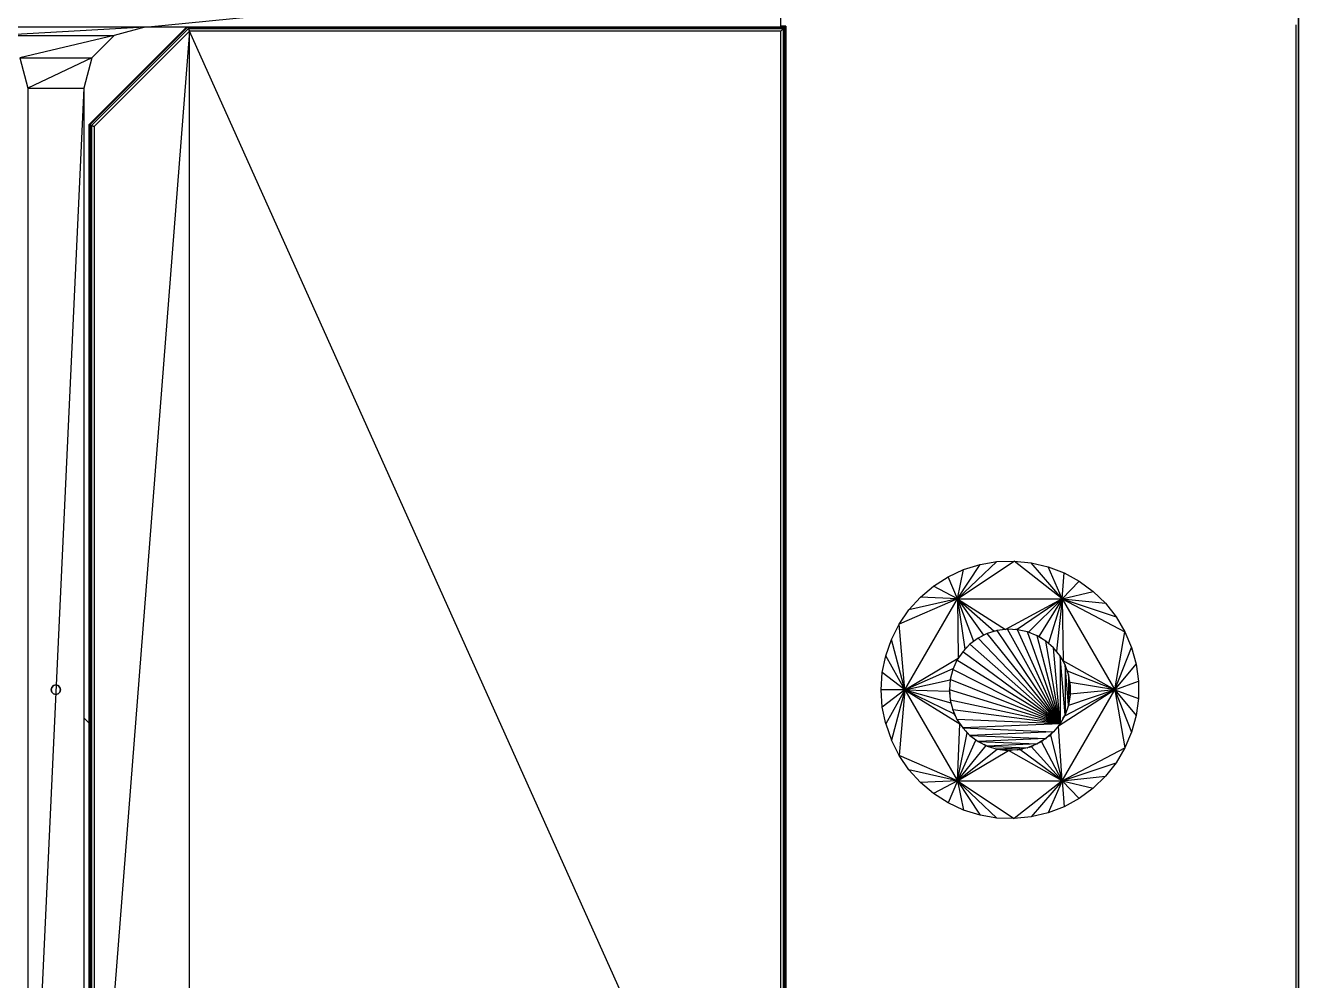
# Model space of a CAD drawing. Header units: millimetres. Extents: x -107267 to 109426, y -98906 to 83910.
# Drawn here: x 55354.8 to 55488.2, y -19115.2 to -19015.2 of the extents above; entities that cross this region are included whole.
import ezdxf

# ---------------------------------------------------------------- set-up
doc = ezdxf.new("R2010")
doc.units = ezdxf.units.MM
doc.layers.add('Top (Plan) View-000-CHÃO', color=254, linetype='Continuous')

# ---------------------------------------------------------------- blocks, each defined once
blk = doc.blocks.new('*U36')
at = {"layer": 'Top (Plan) View-000-CHÃO', "color": 0, "linetype": 'ByBlock', "lineweight": -2}
for p, q in [((154363.19, 142117.63), (154363, 142117.45)), ((154363, 142117.45), (154363.19, 142117.63)), ((154363.44, 142117.7), (154363.19, 142117.63)), ((154363.19, 142117.63), (154363.44, 142117.7)), ((154363.69, 142117.63), (154363.44, 142117.7)), ((154363.44, 142117.7), (154363.69, 142117.63)), ((154363.87, 142117.45), (154363.69, 142117.63)), ((154363.69, 142117.63), (154363.87, 142117.45)), ((154363, 142117.45), (154362.94, 142117.2)), ((154362.94, 142117.2), (154363, 142117.45)), ((154362.94, 142117.2), (154363, 142116.95)), ((154363, 142116.95), (154362.94, 142117.2)), ((154363, 142116.95), (154363.19, 142116.76)), ((154363.19, 142116.76), (154363, 142116.95)), ((154363.19, 142116.76), (154363.44, 142116.7)), ((154363.44, 142116.7), (154363.19, 142116.76)), ((154363.44, 142116.7), (154363.69, 142116.76)), ((154363.69, 142116.76), (154363.44, 142116.7)), ((154363.69, 142116.76), (154363.87, 142116.95)), ((154363.87, 142116.95), (154363.69, 142116.76)), ((154363.94, 142117.2), (154363.87, 142117.45)), ((154363.87, 142117.45), (154363.94, 142117.2)), ((154363.87, 142116.95), (154363.94, 142117.2)), ((154363.94, 142117.2), (154363.87, 142116.95))]:
    blk.add_line(p, q, dxfattribs=at)
blk = doc.blocks.new('*U54')
at = {"layer": 'Top (Plan) View-000-CHÃO', "color": 0, "linetype": 'ByBlock', "lineweight": -2}
for p, q in [((154456.95, 142129.03), (154458.58, 142129.79)), ((154457.94, 142126.72), (154463.89, 142130.68)), ((154457.94, 142126.72), (154462.08, 142130.62)), ((154457.94, 142126.72), (154460.31, 142130.32)), ((154457.94, 142126.72), (154458.58, 142129.79)), ((154458.58, 142129.79), (154460.31, 142130.32)), ((154460.31, 142130.32), (154462.08, 142130.62)), ((154462.08, 142130.62), (154463.89, 142130.68)), ((154463.89, 142130.68), (154465.68, 142130.5)), ((154468.93, 142126.72), (154463.89, 142130.68)), ((154465.68, 142130.5), (154467.44, 142130.09)), ((154468.93, 142126.72), (154465.68, 142130.5)), ((154467.44, 142130.09), (154469.12, 142129.44)), ((154468.93, 142126.72), (154467.44, 142130.09)), ((154455.43, 142128.06), (154456.95, 142129.03)), ((154457.94, 142126.72), (154456.95, 142129.03)), ((154468.93, 142126.72), (154469.12, 142129.44)), ((154468.93, 142126.72), (154470.7, 142128.57)), ((154469.12, 142129.44), (154470.7, 142128.57)), ((154470.7, 142128.57), (154472.15, 142127.5)), ((154454.05, 142126.9), (154455.43, 142128.06)), ((154457.94, 142126.72), (154455.43, 142128.06)), ((154468.93, 142126.72), (154472.15, 142127.5)), ((154472.15, 142127.5), (154473.45, 142126.25)), ((154457.94, 142126.72), (154451.82, 142124.07)), ((154452.44, 142117.19), (154457.94, 142126.72)), ((154452.84, 142125.56), (154454.05, 142126.9)), ((154457.94, 142126.72), (154452.84, 142125.56)), ((154457.94, 142126.72), (154454.05, 142126.9)), ((154457.94, 142126.72), (154458.01, 142120.49)), ((154457.94, 142126.72), (154458.73, 142121.46)), ((154457.94, 142126.72), (154459.63, 142122.27)), ((154457.94, 142126.72), (154460.66, 142122.9)), ((154457.94, 142126.72), (154461.79, 142123.32)), ((154457.94, 142126.72), (154462.98, 142123.52)), ((154457.94, 142126.72), (154468.93, 142126.72)), ((154457.94, 142126.72), (154457.94, 142126.72)), ((154458.35, 142126.72), (154458.35, 142126.72)), ((154459.51, 142126.72), (154459.51, 142126.72)), ((154460.11, 142126.72), (154460.11, 142126.72)), ((154461.07, 142126.72), (154461.07, 142126.72)), ((154462.58, 142126.72), (154462.58, 142126.72)), ((154468.93, 142126.72), (154462.98, 142123.52)), ((154463.38, 142126.72), (154463.38, 142126.72)), ((154468.93, 142126.72), (154464.19, 142123.5)), ((154464.87, 142126.72), (154464.87, 142126.72)), ((154468.93, 142126.72), (154465.37, 142123.24)), ((154466.42, 142126.72), (154466.42, 142126.72)), ((154468.93, 142126.72), (154466.48, 142122.77)), ((154467.47, 142126.72), (154467.47, 142126.72)), ((154468.93, 142126.72), (154467.48, 142122.09)), ((154468.04, 142126.72), (154468.04, 142126.72)), ((154468.93, 142126.72), (154468.33, 142121.24)), ((154468.93, 142126.72), (154469.01, 142120.24)), ((154468.93, 142126.72), (154474.43, 142117.19)), ((154468.93, 142126.72), (154475.48, 142123.28)), ((154468.93, 142126.72), (154474.57, 142124.83)), ((154468.93, 142126.72), (154473.45, 142126.25)), ((154473.45, 142126.25), (154474.57, 142124.83)), ((154451.82, 142124.07), (154452.84, 142125.56)), ((154474.57, 142124.83), (154475.48, 142123.28)), ((154451.01, 142122.46), (154451.82, 142124.07)), ((154452.44, 142117.19), (154451.82, 142124.07)), ((154460.84, 142122.97), (154460.66, 142122.9)), ((154461.79, 142123.32), (154461.51, 142123.22)), ((154461.92, 142123.35), (154461.79, 142123.32)), ((154462.98, 142123.52), (154462.68, 142123.47)), ((154463.06, 142123.52), (154462.98, 142123.52)), ((154464.19, 142123.5), (154464.01, 142123.5)), ((154464.2, 142123.49), (154464.19, 142123.5)), ((154465.37, 142123.24), (154465.34, 142123.25)), ((154465.56, 142123.16), (154465.37, 142123.24)), ((154474.43, 142117.19), (154475.48, 142123.28)), ((154475.48, 142123.28), (154476.19, 142121.62)), ((154450.42, 142120.76), (154451.01, 142122.46)), ((154452.44, 142117.19), (154451.01, 142122.46)), ((154458.94, 142121.65), (154458.73, 142121.46)), ((154459.63, 142122.27), (154459.47, 142122.13)), ((154459.83, 142122.4), (154459.63, 142122.27)), ((154460.66, 142122.9), (154460.44, 142122.77)), ((154466.48, 142122.77), (154466.4, 142122.8)), ((154466.73, 142122.6), (154466.48, 142122.77)), ((154467.48, 142122.09), (154467.36, 142122.17)), ((154467.68, 142121.88), (154467.48, 142122.09)), ((154474.43, 142117.19), (154476.19, 142121.62)), ((154476.19, 142121.62), (154476.66, 142119.88)), ((154450.06, 142118.99), (154450.42, 142120.76)), ((154452.44, 142117.19), (154450.42, 142120.76)), ((154452.44, 142117.19), (154458.01, 142120.49)), ((154458.01, 142120.49), (154457.97, 142120.4)), ((154458.19, 142120.74), (154458.01, 142120.49)), ((154458.73, 142121.46), (154458.64, 142121.33)), ((154468.33, 142121.24), (154468.19, 142121.38)), ((154468.47, 142121.03), (154468.33, 142121.24)), ((154469.01, 142120.24), (154468.87, 142120.44)), ((154449.94, 142117.19), (154450.06, 142118.99)), ((154452.44, 142117.19), (154450.06, 142118.99)), ((154452.44, 142117.19), (154457.48, 142119.41)), ((154457.48, 142119.41), (154457.47, 142119.37)), ((154457.6, 142119.64), (154457.48, 142119.41)), ((154469.09, 142120.05), (154469.01, 142120.24)), ((154474.43, 142117.19), (154469.01, 142120.24)), ((154469.48, 142119.13), (154469.37, 142119.39)), ((154469.52, 142118.98), (154469.48, 142119.13)), ((154474.43, 142117.19), (154469.48, 142119.13)), ((154474.43, 142117.19), (154476.66, 142119.88)), ((154476.66, 142119.88), (154476.91, 142118.09)), ((154452.44, 142117.19), (154457.17, 142118.24)), ((154457.17, 142118.25), (154457.17, 142118.24)), ((154457.17, 142118.24), (154457.17, 142118.19)), ((154469.74, 142117.95), (154469.68, 142118.25)), ((154469.74, 142117.85), (154469.74, 142117.95)), ((154474.43, 142117.19), (154469.74, 142117.95)), ((154474.43, 142117.19), (154476.91, 142118.09)), ((154476.91, 142118.09), (154476.91, 142116.29)), ((154450.06, 142115.39), (154449.94, 142117.19)), ((154452.44, 142117.19), (154449.94, 142117.19)), ((154452.44, 142117.19), (154450.06, 142115.39)), ((154452.44, 142117.19), (154450.42, 142113.62)), ((154452.44, 142117.19), (154451.01, 142111.92)), ((154452.44, 142117.19), (154451.82, 142110.31)), ((154452.44, 142117.19), (154457.6, 142114.69)), ((154452.44, 142117.19), (154458.18, 142113.63)), ((154452.44, 142117.19), (154457.23, 142115.84)), ((154452.44, 142117.19), (154457.09, 142117.04)), ((154452.44, 142117.19), (154457.94, 142107.67)), ((154452.44, 142117.19), (154452.44, 142117.19)), ((154457.09, 142117.1), (154457.09, 142117.04)), ((154457.09, 142117.04), (154457.12, 142116.75)), ((154474.43, 142117.19), (154468.52, 142113.39)), ((154468.93, 142107.67), (154474.43, 142117.19)), ((154474.43, 142117.19), (154469.15, 142114.42)), ((154474.43, 142117.19), (154469.57, 142115.55)), ((154469.77, 142116.74), (154469.76, 142116.98)), ((154469.76, 142116.71), (154469.77, 142116.74)), ((154474.43, 142117.19), (154469.77, 142116.74)), ((154474.43, 142117.19), (154475.48, 142111.1)), ((154474.43, 142117.19), (154476.19, 142112.76)), ((154474.43, 142117.19), (154476.66, 142114.5)), ((154474.43, 142117.19), (154476.91, 142116.29)), ((154476.91, 142116.29), (154476.66, 142114.5)), ((154450.42, 142113.62), (154450.06, 142115.39)), ((154457.22, 142115.96), (154457.23, 142115.84)), ((154457.23, 142115.84), (154457.32, 142115.55)), ((154469.53, 142115.43), (154469.57, 142115.55)), ((154469.57, 142115.55), (154469.57, 142115.56)), ((154450.42, 142113.62), (154451.01, 142111.92)), ((154457.54, 142114.86), (154457.6, 142114.69)), ((154457.73, 142114.45), (154457.6, 142114.69)), ((154457.94, 142107.67), (154458.18, 142113.63)), ((154458.18, 142113.63), (154458.07, 142113.83)), ((154458.18, 142113.63), (154458.32, 142113.46)), ((154468.99, 142114.17), (154469.15, 142114.42)), ((154469.15, 142114.42), (154469.17, 142114.49)), ((154476.66, 142114.5), (154476.19, 142112.76)), ((154457.94, 142107.67), (154458.95, 142112.7)), ((154458.77, 142112.91), (154458.95, 142112.7)), ((154458.95, 142112.7), (154459.08, 142112.59)), ((154458.95, 142112.7), (154458.95, 142112.7)), ((154467.5, 142112.34), (154467.71, 142112.49)), ((154467.71, 142112.49), (154467.83, 142112.63)), ((154468.93, 142107.67), (154467.71, 142112.49)), ((154468.32, 142113.17), (154468.52, 142113.39)), ((154468.52, 142113.39), (154468.59, 142113.5)), ((154468.93, 142107.67), (154468.52, 142113.39)), ((154476.19, 142112.76), (154475.48, 142111.1)), ((154451.82, 142110.31), (154451.01, 142111.92)), ((154457.94, 142107.67), (154459.88, 142111.93)), ((154457.94, 142107.67), (154460.94, 142111.35)), ((154457.94, 142107.67), (154462.09, 142110.99)), ((154459.65, 142112.12), (154459.88, 142111.93)), ((154459.88, 142111.93), (154459.98, 142111.87)), ((154459.88, 142111.93), (154459.98, 142111.88)), ((154459.97, 142111.88), (154459.88, 142111.93)), ((154460.69, 142111.49), (154460.94, 142111.35)), ((154460.72, 142111.47), (154460.94, 142111.35)), ((154460.94, 142111.35), (154460.73, 142111.47)), ((154460.94, 142111.35), (154460.99, 142111.34)), ((154460.94, 142111.35), (154460.99, 142111.34)), ((154460.99, 142111.34), (154460.94, 142111.35)), ((154460.94, 142111.35), (154460.94, 142111.35)), ((154462.08, 142110.99), (154462.09, 142110.99)), ((154462.08, 142110.99), (154462.09, 142110.99)), ((154462.09, 142110.99), (154462.08, 142110.99)), ((154462.09, 142110.99), (154462.09, 142110.99)), ((154462.09, 142110.99), (154462.09, 142110.99)), ((154462.09, 142110.99), (154462.09, 142110.99)), ((154462.09, 142110.99), (154462.09, 142110.99)), ((154464.49, 142110.93), (154464.79, 142111.01)), ((154464.49, 142110.93), (154464.78, 142111.01)), ((154464.76, 142111), (154464.49, 142110.93)), ((154465.5, 142111.2), (154465.66, 142111.24)), ((154465.51, 142111.2), (154465.66, 142111.24)), ((154465.66, 142111.24), (154465.51, 142111.2)), ((154465.66, 142111.24), (154465.91, 142111.37)), ((154465.9, 142111.36), (154465.66, 142111.24)), ((154465.89, 142111.36), (154465.66, 142111.24)), ((154465.66, 142111.24), (154465.66, 142111.24)), ((154468.93, 142107.67), (154465.66, 142111.24)), ((154466.74, 142111.77), (154466.55, 142111.68)), ((154466.55, 142111.68), (154466.74, 142111.77)), ((154466.74, 142111.77), (154466.56, 142111.68)), ((154466.74, 142111.77), (154466.93, 142111.91)), ((154468.93, 142107.67), (154466.74, 142111.77)), ((154468.93, 142107.67), (154475.48, 142111.1)), ((154475.48, 142111.1), (154474.57, 142109.55)), ((154452.84, 142108.82), (154451.82, 142110.31)), ((154457.94, 142107.67), (154451.82, 142110.31)), ((154457.94, 142107.67), (154463.29, 142110.84)), ((154463.24, 142110.85), (154463.29, 142110.84)), ((154463.25, 142110.85), (154463.29, 142110.84)), ((154463.29, 142110.84), (154463.25, 142110.85)), ((154463.29, 142110.84), (154463.56, 142110.86)), ((154463.29, 142110.84), (154463.55, 142110.86)), ((154463.51, 142110.86), (154463.29, 142110.84)), ((154463.29, 142110.84), (154463.29, 142110.84)), ((154468.93, 142107.67), (154463.29, 142110.84)), ((154464.38, 142110.92), (154464.49, 142110.93)), ((154464.39, 142110.92), (154464.49, 142110.93)), ((154464.49, 142110.93), (154464.39, 142110.92)), ((154464.49, 142110.93), (154464.49, 142110.93)), ((154468.93, 142107.67), (154464.49, 142110.93)), ((154454.05, 142107.49), (154452.84, 142108.82)), ((154457.94, 142107.67), (154452.84, 142108.82)), ((154468.93, 142107.67), (154474.57, 142109.55)), ((154474.57, 142109.55), (154473.45, 142108.14)), ((154457.94, 142107.67), (154454.05, 142107.49)), ((154455.43, 142106.32), (154454.05, 142107.49)), ((154457.94, 142107.67), (154455.43, 142106.32)), ((154457.94, 142107.67), (154456.95, 142105.35)), ((154457.94, 142107.67), (154468.93, 142107.67)), ((154457.94, 142107.67), (154458.58, 142104.59)), ((154457.94, 142107.67), (154460.31, 142104.06)), ((154457.94, 142107.67), (154462.08, 142103.76)), ((154457.94, 142107.67), (154463.89, 142103.7)), ((154468.93, 142107.67), (154463.89, 142103.7)), ((154468.93, 142107.67), (154465.68, 142103.88)), ((154468.93, 142107.67), (154467.44, 142104.3)), ((154468.93, 142107.67), (154473.45, 142108.14)), ((154468.93, 142107.67), (154469.12, 142104.95)), ((154468.93, 142107.67), (154470.7, 142105.81)), ((154468.93, 142107.67), (154472.15, 142106.88)), ((154473.45, 142108.14), (154472.15, 142106.88)), ((154456.95, 142105.35), (154455.43, 142106.32)), ((154470.7, 142105.81), (154469.12, 142104.95)), ((154472.15, 142106.88), (154470.7, 142105.81)), ((154458.58, 142104.59), (154456.95, 142105.35)), ((154460.31, 142104.06), (154458.58, 142104.59)), ((154467.44, 142104.3), (154465.68, 142103.88)), ((154469.12, 142104.95), (154467.44, 142104.3)), ((154462.08, 142103.76), (154460.31, 142104.06)), ((154463.89, 142103.7), (154462.08, 142103.76)), ((154465.68, 142103.88), (154463.89, 142103.7))]:
    blk.add_line(p, q, dxfattribs=at)
blk = doc.blocks.new('*U55')
at = {"layer": 'Top (Plan) View-000-CHÃO', "color": 0, "linetype": 'ByBlock', "lineweight": -2}
for p, q in [((154461.07, 142123.08), (154460.11, 142122.6)), ((154461.07, 142123.08), (154461.04, 142123.07)), ((154462.1, 142123.4), (154461.07, 142123.08)), ((154461.07, 142123.08), (154461.09, 142123.09)), ((154468.7, 142113.64), (154461.07, 142123.08)), ((154462.1, 142123.4), (154462.07, 142123.39)), ((154463.17, 142123.54), (154462.1, 142123.4)), ((154462.1, 142123.4), (154462.13, 142123.4)), ((154468.7, 142113.64), (154462.1, 142123.4)), ((154463.17, 142123.54), (154463.14, 142123.53)), ((154464.24, 142123.49), (154463.17, 142123.54)), ((154463.17, 142123.54), (154463.19, 142123.54)), ((154468.7, 142113.64), (154463.17, 142123.54)), ((154464.2, 142123.49), (154464.18, 142123.49)), ((154464.24, 142123.49), (154464.21, 142123.49)), ((154465.29, 142123.26), (154464.24, 142123.49)), ((154464.24, 142123.49), (154464.27, 142123.48)), ((154468.7, 142113.64), (154464.24, 142123.49)), ((154465.29, 142123.26), (154465.27, 142123.27)), ((154466.29, 142122.86), (154465.29, 142123.26)), ((154465.29, 142123.26), (154465.32, 142123.25)), ((154468.7, 142113.64), (154465.29, 142123.26)), ((154465.34, 142123.25), (154465.35, 142123.24)), ((154459.24, 142121.96), (154458.49, 142121.18)), ((154459.22, 142121.94), (154459.24, 142121.96)), ((154460.11, 142122.6), (154459.24, 142121.96)), ((154459.26, 142121.98), (154459.24, 142121.96)), ((154468.7, 142113.64), (154459.24, 142121.96)), ((154460.08, 142122.58), (154460.11, 142122.6)), ((154460.11, 142122.6), (154460.13, 142122.61)), ((154468.7, 142113.64), (154460.11, 142122.6)), ((154466.29, 142122.86), (154466.27, 142122.87)), ((154467.21, 142122.3), (154466.29, 142122.86)), ((154466.29, 142122.86), (154466.32, 142122.85)), ((154468.7, 142113.64), (154466.29, 142122.86)), ((154467.21, 142122.3), (154467.19, 142122.31)), ((154468.02, 142121.59), (154467.21, 142122.3)), ((154467.21, 142122.3), (154467.23, 142122.28)), ((154468.7, 142113.64), (154467.21, 142122.3)), ((154457.89, 142120.29), (154457.45, 142119.31)), ((154457.88, 142120.26), (154457.89, 142120.29)), ((154458.49, 142121.18), (154457.89, 142120.29)), ((154457.91, 142120.31), (154457.89, 142120.29)), ((154468.7, 142113.64), (154457.89, 142120.29)), ((154458.48, 142121.16), (154458.49, 142121.18)), ((154458.51, 142121.2), (154458.49, 142121.18)), ((154468.7, 142113.64), (154458.49, 142121.18)), ((154468.02, 142121.59), (154468, 142121.6)), ((154468.7, 142120.75), (154468.02, 142121.59)), ((154468.02, 142121.59), (154468.04, 142121.56)), ((154468.7, 142113.64), (154468.02, 142121.59)), ((154468.7, 142120.75), (154468.68, 142120.77)), ((154469.22, 142119.81), (154468.7, 142120.75)), ((154468.7, 142120.75), (154468.71, 142120.72)), ((154468.7, 142120.75), (154468.7, 142113.64)), ((154469.22, 142114.58), (154468.7, 142120.75)), ((154457.45, 142119.31), (154457.18, 142118.26)), ((154457.44, 142119.28), (154457.45, 142119.31)), ((154457.46, 142119.33), (154457.45, 142119.31)), ((154468.7, 142113.64), (154457.45, 142119.31)), ((154469.22, 142119.81), (154469.21, 142119.83)), ((154469.58, 142118.79), (154469.22, 142119.81)), ((154469.22, 142119.81), (154469.23, 142119.78)), ((154469.22, 142119.81), (154469.22, 142114.58)), ((154469.58, 142115.59), (154469.22, 142119.81)), ((154457.18, 142118.26), (154457.09, 142117.19)), ((154457.17, 142118.22), (154457.18, 142118.26)), ((154457.18, 142118.29), (154457.18, 142118.26)), ((154468.7, 142113.64), (154457.18, 142118.26)), ((154469.58, 142118.79), (154469.57, 142118.82)), ((154469.76, 142117.73), (154469.58, 142118.79)), ((154469.58, 142118.79), (154469.59, 142118.76)), ((154469.58, 142118.79), (154469.58, 142115.59)), ((154469.58, 142118.79), (154469.76, 142116.65)), ((154469.76, 142117.73), (154469.76, 142117.76)), ((154469.76, 142117.73), (154469.76, 142116.65)), ((154469.76, 142117.73), (154469.76, 142117.7)), ((154457.09, 142117.22), (154457.09, 142117.19)), ((154457.09, 142117.16), (154457.09, 142117.19)), ((154457.09, 142117.19), (154457.18, 142116.12)), ((154468.7, 142113.64), (154457.09, 142117.19)), ((154469.76, 142116.65), (154469.58, 142115.59)), ((154469.76, 142116.65), (154469.76, 142116.68)), ((154469.76, 142116.65), (154469.76, 142116.62)), ((154457.17, 142116.15), (154457.18, 142116.12)), ((154457.18, 142116.09), (154457.18, 142116.12)), ((154457.18, 142116.12), (154457.45, 142115.08)), ((154468.7, 142113.64), (154457.18, 142116.12)), ((154457.44, 142115.1), (154457.45, 142115.08)), ((154457.46, 142115.05), (154457.45, 142115.08)), ((154457.45, 142115.08), (154457.89, 142114.09)), ((154468.7, 142113.64), (154457.45, 142115.08)), ((154469.58, 142115.59), (154469.22, 142114.58)), ((154469.57, 142115.56), (154469.56, 142115.53)), ((154469.58, 142115.59), (154469.57, 142115.56)), ((154469.58, 142115.59), (154469.59, 142115.62)), ((154457.88, 142114.12), (154457.89, 142114.09)), ((154457.91, 142114.07), (154457.89, 142114.09)), ((154457.89, 142114.09), (154458.49, 142113.2)), ((154468.7, 142113.64), (154457.89, 142114.09)), ((154468.7, 142113.64), (154458.49, 142113.2)), ((154468.7, 142113.64), (154468.02, 142112.8)), ((154468.7, 142113.64), (154468.68, 142113.61)), ((154469.22, 142114.58), (154468.7, 142113.64)), ((154468.7, 142113.64), (154468.71, 142113.66)), ((154469.22, 142114.58), (154469.21, 142114.55)), ((154469.22, 142114.58), (154469.23, 142114.6)), ((154458.48, 142113.22), (154458.49, 142113.2)), ((154458.49, 142113.2), (154458.51, 142113.18)), ((154458.49, 142113.2), (154459.24, 142112.42)), ((154458.49, 142113.2), (154468.02, 142112.8)), ((154459.24, 142112.42), (154459.22, 142112.44)), ((154468.02, 142112.8), (154459.24, 142112.42)), ((154459.24, 142112.42), (154459.26, 142112.41)), ((154459.24, 142112.42), (154460.11, 142111.78)), ((154459.24, 142112.42), (154467.21, 142112.09)), ((154468.02, 142112.8), (154467.21, 142112.09)), ((154468.02, 142112.8), (154468, 142112.78)), ((154468.02, 142112.8), (154468.04, 142112.82)), ((154460.11, 142111.78), (154460.08, 142111.8)), ((154467.21, 142112.09), (154460.11, 142111.78)), ((154460.11, 142111.78), (154460.13, 142111.77)), ((154460.11, 142111.78), (154461.07, 142111.3)), ((154460.11, 142111.78), (154466.29, 142111.52)), ((154461.07, 142111.3), (154461.04, 142111.31)), ((154466.29, 142111.52), (154461.07, 142111.3)), ((154461.07, 142111.3), (154461.09, 142111.29)), ((154461.07, 142111.3), (154462.1, 142110.98)), ((154461.07, 142111.3), (154465.29, 142111.12)), ((154462.1, 142110.98), (154462.07, 142110.99)), ((154465.29, 142111.12), (154462.1, 142110.98)), ((154462.1, 142110.98), (154462.13, 142110.98)), ((154462.1, 142110.98), (154463.17, 142110.85)), ((154462.1, 142110.98), (154464.24, 142110.89)), ((154465.29, 142111.12), (154464.24, 142110.89)), ((154465.29, 142111.12), (154465.27, 142111.11)), ((154466.29, 142111.52), (154465.29, 142111.12)), ((154465.29, 142111.12), (154465.32, 142111.13)), ((154466.29, 142111.52), (154466.27, 142111.51)), ((154467.21, 142112.09), (154466.29, 142111.52)), ((154466.29, 142111.52), (154466.32, 142111.54)), ((154467.21, 142112.09), (154467.19, 142112.07)), ((154467.21, 142112.09), (154467.23, 142112.1)), ((154463.17, 142110.85), (154463.14, 142110.85)), ((154464.24, 142110.89), (154463.17, 142110.85)), ((154463.17, 142110.85), (154463.19, 142110.85)), ((154464.24, 142110.89), (154464.21, 142110.89)), ((154464.24, 142110.89), (154464.27, 142110.9))]:
    blk.add_line(p, q, dxfattribs=at)
blk = doc.blocks.new('*U68')
at = {"layer": 'Top (Plan) View-000-CHÃO', "color": 0, "linetype": 'ByBlock', "lineweight": -2}
for p, q in [((154493.69, 142192.76), (154493.69, 142048.24)), ((154493.69, 142048.24), (154493.69, 142192.76))]:
    blk.add_line(p, q, dxfattribs=at)
blk = doc.blocks.new('*U69')
at = {"layer": 'Top (Plan) View-000-CHÃO', "color": 0, "linetype": 'ByBlock', "lineweight": -2}
for p, q in [((154493.44, 142048.31), (154493.44, 142186.85)), ((154366.94, 142113.7), (154366.36, 142114.27))]:
    blk.add_line(p, q, dxfattribs=at)
blk = doc.blocks.new('*U137')
at = {"layer": 'Top (Plan) View-000-CHÃO', "color": 0, "linetype": 'ByBlock', "lineweight": -2}
for p, q in [((154366.94, 142176.4), (154377.14, 142186.6)), ((154377.14, 142186.6), (154366.94, 142176.4)), ((154377.23, 142186.6), (154367, 142176.37)), ((154367, 142176.37), (154377.23, 142186.6)), ((154377.33, 142186.45), (154367.19, 142176.31)), ((154367.19, 142176.31), (154377.33, 142186.45)), ((154377.27, 142186.6), (154377.33, 142186.45)), ((154377.33, 142186.45), (154377.27, 142186.6)), ((154377.33, 142186.45), (154377.44, 142186.2)), ((154439.69, 142186.45), (154377.33, 142186.45)), ((154377.33, 142186.45), (154439.69, 142186.45)), ((154377.44, 142186.2), (154377.33, 142186.45)), ((154439.44, 142186.7), (154439.94, 142186.7)), ((154439.94, 142186.7), (154439.44, 142186.7)), ((154439.87, 142186.63), (154439.44, 142186.63)), ((154439.44, 142186.63), (154439.87, 142186.63)), ((154439.69, 142186.45), (154439.44, 142186.2)), ((154439.44, 142186.2), (154439.69, 142186.45)), ((154439.87, 142186.63), (154439.69, 142186.45)), ((154439.69, 142186.45), (154439.87, 142186.63)), ((154439.69, 142048.2), (154439.69, 142186.45)), ((154439.69, 142186.45), (154439.69, 142048.2)), ((154439.94, 142186.7), (154439.87, 142186.63)), ((154439.87, 142186.63), (154439.94, 142186.7)), ((154439.87, 142048.2), (154439.87, 142186.63)), ((154439.87, 142186.63), (154439.87, 142048.2)), ((154439.94, 142186.7), (154439.94, 142048.2)), ((154439.94, 142048.2), (154439.94, 142186.7)), ((154366.94, 142057.99), (154366.94, 142176.4)), ((154366.94, 142176.4), (154367, 142176.37)), ((154366.94, 142176.4), (154366.94, 142057.99)), ((154367, 142176.37), (154366.94, 142176.4)), ((154367, 142176.37), (154367, 142058.02)), ((154367, 142058.02), (154367, 142176.37)), ((154367, 142176.37), (154367.19, 142176.31)), ((154367.19, 142176.31), (154367, 142176.37)), ((154367.19, 142176.31), (154367.19, 142058.09)), ((154367.19, 142058.09), (154367.19, 142176.31)), ((154367.19, 142176.31), (154367.44, 142176.2)), ((154367.44, 142176.2), (154367.19, 142176.31)), ((154366.94, 142057.99), (154367, 142058.02)), ((154367, 142058.02), (154366.94, 142057.99)), ((154377.14, 142047.79), (154366.94, 142057.99)), ((154366.94, 142057.99), (154377.14, 142047.79)), ((154367, 142058.02), (154367.19, 142058.09)), ((154367.19, 142058.09), (154367, 142058.02)), ((154367, 142058.02), (154377.23, 142047.79)), ((154377.23, 142047.79), (154367, 142058.02)), ((154367.19, 142058.09), (154367.44, 142058.2)), ((154367.44, 142058.2), (154367.19, 142058.09)), ((154367.19, 142058.09), (154377.33, 142047.95)), ((154377.33, 142047.95), (154367.19, 142058.09)), ((154377.27, 142047.79), (154377.33, 142047.95)), ((154377.33, 142047.95), (154377.27, 142047.79)), ((154377.33, 142047.95), (154377.44, 142048.2)), ((154377.44, 142048.2), (154377.33, 142047.95)), ((154377.33, 142047.95), (154439.44, 142047.95)), ((154439.44, 142047.95), (154377.33, 142047.95)), ((154439.44, 142048.2), (154439.44, 142047.95)), ((154439.69, 142048.2), (154439.44, 142048.2)), ((154439.44, 142047.95), (154439.44, 142048.2)), ((154439.44, 142048.2), (154439.69, 142048.2)), ((154439.44, 142047.95), (154439.44, 142047.79)), ((154439.44, 142047.79), (154439.44, 142047.95)), ((154439.87, 142048.2), (154439.69, 142048.2)), ((154439.69, 142048.2), (154439.87, 142048.2)), ((154439.94, 142048.2), (154439.87, 142048.2)), ((154439.87, 142048.2), (154439.94, 142048.2))]:
    blk.add_line(p, q, dxfattribs=at)
blk = doc.blocks.new('*U138')
at = {"layer": 'Top (Plan) View-000-CHÃO', "color": 0, "linetype": 'ByBlock', "lineweight": -2}
for p, q in [((154377.44, 142186.2), (154367.44, 142058.2)), ((154377.44, 142186.2), (154367.44, 142176.2)), ((154439.44, 142186.2), (154377.44, 142186.2)), ((154439.44, 142048.2), (154377.44, 142186.2)), ((154377.44, 142048.2), (154377.44, 142186.2)), ((154439.44, 142048.2), (154439.44, 142186.2)), ((154367.44, 142176.2), (154367.44, 142058.2)), ((154377.44, 142048.2), (154367.44, 142058.2)), ((154439.44, 142048.2), (154377.44, 142048.2))]:
    blk.add_line(p, q, dxfattribs=at)
blk = doc.blocks.new('*U210')
at = {"layer": 'Top (Plan) View-000-CHÃO', "color": 0, "linetype": 'ByBlock', "lineweight": -2}
for p, q in [((154372.75, 142186.6), (154439.44, 142193.2)), ((154439.44, 142186.6), (154439.44, 142193.2)), ((154372.75, 142186.6), (154354.12, 142186.6)), ((154372.75, 142186.6), (154357.31, 142185.74)), ((154357.31, 142185.74), (154369.56, 142185.74)), ((154369.56, 142185.74), (154359.65, 142183.4)), ((154369.56, 142185.74), (154367.22, 142183.4)), ((154372.75, 142186.6), (154369.56, 142185.74)), ((154439.44, 142186.6), (154372.75, 142186.6)), ((154359.65, 142183.4), (154360.51, 142180.2)), ((154359.65, 142183.4), (154367.22, 142183.4)), ((154367.22, 142183.4), (154360.51, 142180.2)), ((154367.22, 142183.4), (154366.36, 142180.2)), ((154360.51, 142180.2), (154360.51, 142054.2)), ((154366.36, 142180.2), (154360.51, 142054.2)), ((154360.51, 142180.2), (154366.36, 142180.2)), ((154366.36, 142180.2), (154366.36, 142054.2))]:
    blk.add_line(p, q, dxfattribs=at)

msp = doc.modelspace()

# ---------------------------------------------------------------- block references
at = {"layer": 'Top (Plan) View-000-CHÃO'}
for name in ['*U68', '*U69', '*U210', '*U137', '*U138', '*U54', '*U55', '*U36']:
    msp.add_blockref(name, (-99005.44, -161201.97), dxfattribs=at)

doc.saveas('drawing.dxf')
